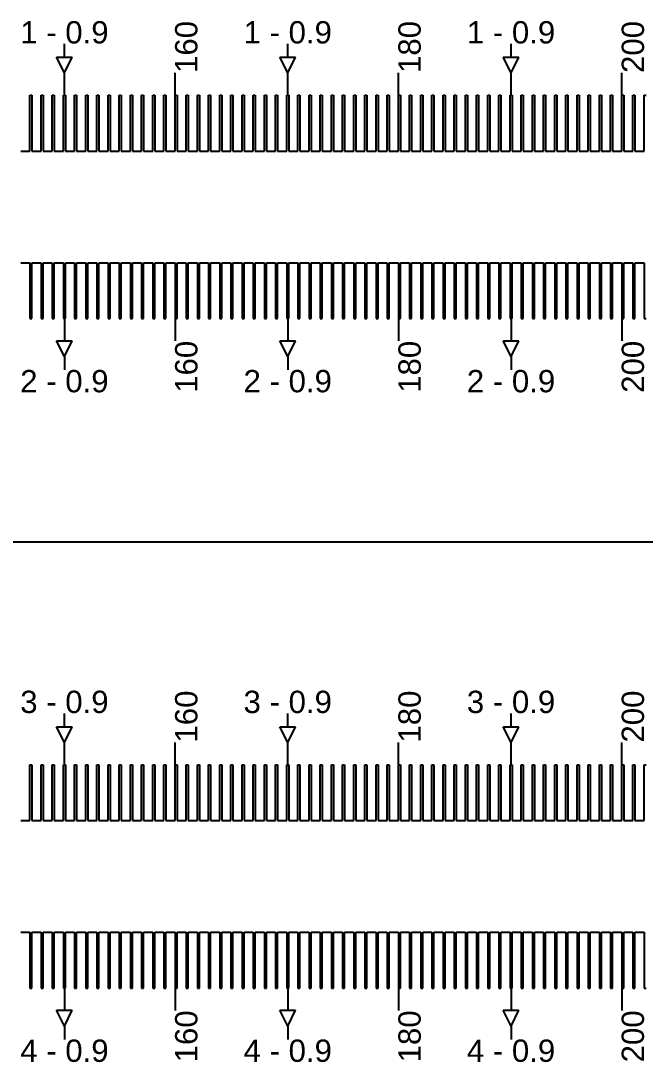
# Model space of a CAD drawing. Extents: x -119394 to 128420, y 74496 to 185496.
# Drawn here: x 10387.7 to 10667.3, y 112562.7 to 113029.2 of the extents above; entities that cross this region are included whole.
import ezdxf

# ---------------------------------------------------------------- set-up
doc = ezdxf.new("R2010")
doc.units = 13
doc.layers.add('CL - Label-1', color=120, linetype='Continuous')
doc.layers.add('CL - Label-2', color=132, linetype='Continuous')
doc.layers.add('CL - Sub-Micro', color=7, linetype='Continuous', true_color=0x47d1ff)
doc.styles.get("Standard").update_dxf_attribs({"font": 'arial.ttf'})

msp = doc.modelspace()

# ---------------------------------------------------------------- linework, layer by layer
for p, q in [((10407.24, 113012.94), (10407.24, 113018.94)), ((10507.24, 113012.94), (10507.24, 113018.94)), ((10607.24, 113012.94), (10607.24, 113018.94)), ((10407.24, 112995.86), (10407.24, 113005.86)), ((10456.79, 112995.86), (10456.79, 113005.86)), ((10507.24, 112995.86), (10507.24, 113005.86)), ((10556.79, 112995.86), (10556.79, 113005.86)), ((10607.24, 112995.86), (10607.24, 113005.86)), ((10656.79, 112995.86), (10656.79, 113005.86)), ((10407.24, 112895.86), (10407.24, 112885.86)), ((10456.79, 112895.86), (10456.79, 112885.86)), ((10507.24, 112895.86), (10507.24, 112885.86)), ((10556.79, 112895.86), (10556.79, 112885.86)), ((10607.24, 112895.86), (10607.24, 112885.86)), ((10656.79, 112895.86), (10656.79, 112885.86)), ((10407.24, 112878.79), (10407.24, 112872.79)), ((10507.24, 112878.79), (10507.24, 112872.79)), ((10607.24, 112878.79), (10607.24, 112872.79)), ((4356.79, 112795.86), (14856.79, 112795.86)), ((10407.24, 112712.94), (10407.24, 112718.94)), ((10507.24, 112712.94), (10507.24, 112718.94)), ((10607.24, 112712.94), (10607.24, 112718.94)), ((10407.24, 112695.86), (10407.24, 112705.86)), ((10456.79, 112695.86), (10456.79, 112705.86)), ((10507.24, 112695.86), (10507.24, 112705.86)), ((10556.79, 112695.86), (10556.79, 112705.86)), ((10607.24, 112695.86), (10607.24, 112705.86)), ((10656.79, 112695.86), (10656.79, 112705.86)), ((10407.24, 112595.86), (10407.24, 112585.86)), ((10456.79, 112595.86), (10456.79, 112585.86)), ((10507.24, 112595.86), (10507.24, 112585.86)), ((10556.79, 112595.86), (10556.79, 112585.86)), ((10607.24, 112595.86), (10607.24, 112585.86)), ((10656.79, 112595.86), (10656.79, 112585.86)), ((10407.24, 112578.79), (10407.24, 112572.79)), ((10507.24, 112578.79), (10507.24, 112572.79)), ((10607.24, 112578.79), (10607.24, 112572.79))]:
    msp.add_line(p, q)
at = {"layer": 'CL - Label-2'}
for p, q in [((10407.24, 113005.86), (10403.7, 113012.96)), ((10403.7, 113012.96), (10410.77, 113012.96)), ((10407.24, 113005.86), (10410.77, 113012.96)), ((10507.24, 113005.86), (10503.7, 113012.96)), ((10503.7, 113012.96), (10510.77, 113012.96)), ((10507.24, 113005.86), (10510.77, 113012.96)), ((10607.24, 113005.86), (10603.7, 113012.96)), ((10603.7, 113012.96), (10610.77, 113012.96)), ((10607.24, 113005.86), (10610.77, 113012.96)), ((10407.24, 112878.79), (10403.7, 112885.89)), ((10403.7, 112885.89), (10410.77, 112885.89)), ((10407.24, 112878.79), (10410.77, 112885.89)), ((10507.24, 112878.79), (10503.7, 112885.89)), ((10503.7, 112885.89), (10510.77, 112885.89)), ((10507.24, 112878.79), (10510.77, 112885.89)), ((10607.24, 112878.79), (10603.7, 112885.89)), ((10603.7, 112885.89), (10610.77, 112885.89)), ((10607.24, 112878.79), (10610.77, 112885.89)), ((10407.24, 112705.86), (10403.7, 112712.96)), ((10403.7, 112712.96), (10410.77, 112712.96)), ((10407.24, 112705.86), (10410.77, 112712.96)), ((10507.24, 112705.86), (10503.7, 112712.96)), ((10503.7, 112712.96), (10510.77, 112712.96)), ((10507.24, 112705.86), (10510.77, 112712.96)), ((10607.24, 112705.86), (10603.7, 112712.96)), ((10603.7, 112712.96), (10610.77, 112712.96)), ((10607.24, 112705.86), (10610.77, 112712.96)), ((10407.24, 112578.79), (10403.7, 112585.89)), ((10403.7, 112585.89), (10410.77, 112585.89)), ((10407.24, 112578.79), (10410.77, 112585.89)), ((10507.24, 112578.79), (10503.7, 112585.89)), ((10503.7, 112585.89), (10510.77, 112585.89)), ((10507.24, 112578.79), (10510.77, 112585.89)), ((10607.24, 112578.79), (10603.7, 112585.89)), ((10603.7, 112585.89), (10610.77, 112585.89)), ((10607.24, 112578.79), (10610.77, 112585.89))]:
    msp.add_line(p, q, dxfattribs=at)
at = {"layer": 'CL - Sub-Micro'}
for p, q in [((10391.79, 112970.86), (10391.79, 112995.86)), ((10391.79, 112995.86), (10392.69, 112995.86)), ((10392.69, 112995.86), (10392.69, 112970.86)), ((10396.79, 112970.86), (10396.79, 112995.86)), ((10396.79, 112995.86), (10397.69, 112995.86)), ((10397.69, 112995.86), (10397.69, 112970.86)), ((10401.79, 112970.86), (10401.79, 112995.86)), ((10401.79, 112995.86), (10402.69, 112995.86)), ((10402.69, 112995.86), (10402.69, 112970.86)), ((10406.79, 112970.86), (10406.79, 112995.86)), ((10406.79, 112995.86), (10407.69, 112995.86)), ((10407.69, 112995.86), (10407.69, 112970.86)), ((10411.79, 112970.86), (10411.79, 112995.86)), ((10411.79, 112995.86), (10412.69, 112995.86)), ((10412.69, 112995.86), (10412.69, 112970.86)), ((10416.79, 112970.86), (10416.79, 112995.86)), ((10416.79, 112995.86), (10417.69, 112995.86)), ((10417.69, 112995.86), (10417.69, 112970.86)), ((10421.79, 112970.86), (10421.79, 112995.86)), ((10421.79, 112995.86), (10422.69, 112995.86)), ((10422.69, 112995.86), (10422.69, 112970.86)), ((10426.79, 112970.86), (10426.79, 112995.86)), ((10426.79, 112995.86), (10427.69, 112995.86)), ((10427.69, 112995.86), (10427.69, 112970.86)), ((10431.79, 112970.86), (10431.79, 112995.86)), ((10431.79, 112995.86), (10432.69, 112995.86)), ((10432.69, 112995.86), (10432.69, 112970.86)), ((10436.79, 112970.86), (10436.79, 112995.86)), ((10436.79, 112995.86), (10437.69, 112995.86)), ((10437.69, 112995.86), (10437.69, 112970.86)), ((10441.79, 112970.86), (10441.79, 112995.86)), ((10441.79, 112995.86), (10442.69, 112995.86)), ((10442.69, 112995.86), (10442.69, 112970.86)), ((10446.79, 112970.86), (10446.79, 112995.86)), ((10446.79, 112995.86), (10447.69, 112995.86)), ((10447.69, 112995.86), (10447.69, 112970.86)), ((10451.79, 112970.86), (10451.79, 112995.86)), ((10451.79, 112995.86), (10452.69, 112995.86)), ((10452.69, 112995.86), (10452.69, 112970.86)), ((10456.79, 112970.86), (10456.79, 112995.86)), ((10456.79, 112995.86), (10457.69, 112995.86)), ((10457.69, 112995.86), (10457.69, 112970.86)), ((10461.79, 112970.86), (10461.79, 112995.86)), ((10461.79, 112995.86), (10462.69, 112995.86)), ((10462.69, 112995.86), (10462.69, 112970.86)), ((10466.79, 112970.86), (10466.79, 112995.86)), ((10466.79, 112995.86), (10467.69, 112995.86)), ((10467.69, 112995.86), (10467.69, 112970.86)), ((10471.79, 112970.86), (10471.79, 112995.86)), ((10471.79, 112995.86), (10472.69, 112995.86)), ((10472.69, 112995.86), (10472.69, 112970.86)), ((10476.79, 112970.86), (10476.79, 112995.86)), ((10476.79, 112995.86), (10477.69, 112995.86)), ((10477.69, 112995.86), (10477.69, 112970.86)), ((10481.79, 112970.86), (10481.79, 112995.86)), ((10481.79, 112995.86), (10482.69, 112995.86)), ((10482.69, 112995.86), (10482.69, 112970.86)), ((10486.79, 112970.86), (10486.79, 112995.86)), ((10486.79, 112995.86), (10487.69, 112995.86)), ((10487.69, 112995.86), (10487.69, 112970.86)), ((10491.79, 112970.86), (10491.79, 112995.86)), ((10491.79, 112995.86), (10492.69, 112995.86)), ((10492.69, 112995.86), (10492.69, 112970.86)), ((10496.79, 112970.86), (10496.79, 112995.86)), ((10496.79, 112995.86), (10497.69, 112995.86)), ((10497.69, 112995.86), (10497.69, 112970.86)), ((10501.79, 112970.86), (10501.79, 112995.86)), ((10501.79, 112995.86), (10502.69, 112995.86)), ((10502.69, 112995.86), (10502.69, 112970.86)), ((10506.79, 112970.86), (10506.79, 112995.86)), ((10506.79, 112995.86), (10507.69, 112995.86)), ((10507.69, 112995.86), (10507.69, 112970.86)), ((10511.79, 112970.86), (10511.79, 112995.86)), ((10511.79, 112995.86), (10512.69, 112995.86)), ((10512.69, 112995.86), (10512.69, 112970.86)), ((10516.79, 112970.86), (10516.79, 112995.86)), ((10516.79, 112995.86), (10517.69, 112995.86)), ((10517.69, 112995.86), (10517.69, 112970.86)), ((10521.79, 112970.86), (10521.79, 112995.86)), ((10521.79, 112995.86), (10522.69, 112995.86)), ((10522.69, 112995.86), (10522.69, 112970.86)), ((10526.79, 112970.86), (10526.79, 112995.86)), ((10526.79, 112995.86), (10527.69, 112995.86)), ((10527.69, 112995.86), (10527.69, 112970.86)), ((10531.79, 112970.86), (10531.79, 112995.86)), ((10531.79, 112995.86), (10532.69, 112995.86)), ((10532.69, 112995.86), (10532.69, 112970.86)), ((10536.79, 112970.86), (10536.79, 112995.86)), ((10536.79, 112995.86), (10537.69, 112995.86)), ((10537.69, 112995.86), (10537.69, 112970.86)), ((10541.79, 112970.86), (10541.79, 112995.86)), ((10541.79, 112995.86), (10542.69, 112995.86)), ((10542.69, 112995.86), (10542.69, 112970.86)), ((10546.79, 112970.86), (10546.79, 112995.86)), ((10546.79, 112995.86), (10547.69, 112995.86)), ((10547.69, 112995.86), (10547.69, 112970.86)), ((10551.79, 112970.86), (10551.79, 112995.86)), ((10551.79, 112995.86), (10552.69, 112995.86)), ((10552.69, 112995.86), (10552.69, 112970.86)), ((10556.79, 112970.86), (10556.79, 112995.86)), ((10556.79, 112995.86), (10557.69, 112995.86)), ((10557.69, 112995.86), (10557.69, 112970.86)), ((10561.79, 112970.86), (10561.79, 112995.86)), ((10561.79, 112995.86), (10562.69, 112995.86)), ((10562.69, 112995.86), (10562.69, 112970.86)), ((10566.79, 112970.86), (10566.79, 112995.86)), ((10566.79, 112995.86), (10567.69, 112995.86)), ((10567.69, 112995.86), (10567.69, 112970.86)), ((10571.79, 112970.86), (10571.79, 112995.86)), ((10571.79, 112995.86), (10572.69, 112995.86)), ((10572.69, 112995.86), (10572.69, 112970.86)), ((10576.79, 112970.86), (10576.79, 112995.86)), ((10576.79, 112995.86), (10577.69, 112995.86)), ((10577.69, 112995.86), (10577.69, 112970.86)), ((10581.79, 112970.86), (10581.79, 112995.86)), ((10581.79, 112995.86), (10582.69, 112995.86)), ((10582.69, 112995.86), (10582.69, 112970.86)), ((10586.79, 112970.86), (10586.79, 112995.86)), ((10586.79, 112995.86), (10587.69, 112995.86)), ((10587.69, 112995.86), (10587.69, 112970.86)), ((10591.79, 112970.86), (10591.79, 112995.86)), ((10591.79, 112995.86), (10592.69, 112995.86)), ((10592.69, 112995.86), (10592.69, 112970.86)), ((10596.79, 112970.86), (10596.79, 112995.86)), ((10596.79, 112995.86), (10597.69, 112995.86)), ((10597.69, 112995.86), (10597.69, 112970.86)), ((10601.79, 112970.86), (10601.79, 112995.86)), ((10601.79, 112995.86), (10602.69, 112995.86)), ((10602.69, 112995.86), (10602.69, 112970.86)), ((10606.79, 112970.86), (10606.79, 112995.86)), ((10606.79, 112995.86), (10607.69, 112995.86)), ((10607.69, 112995.86), (10607.69, 112970.86)), ((10611.79, 112970.86), (10611.79, 112995.86)), ((10611.79, 112995.86), (10612.69, 112995.86)), ((10612.69, 112995.86), (10612.69, 112970.86)), ((10616.79, 112970.86), (10616.79, 112995.86)), ((10616.79, 112995.86), (10617.69, 112995.86)), ((10617.69, 112995.86), (10617.69, 112970.86)), ((10621.79, 112970.86), (10621.79, 112995.86)), ((10621.79, 112995.86), (10622.69, 112995.86)), ((10622.69, 112995.86), (10622.69, 112970.86)), ((10626.79, 112970.86), (10626.79, 112995.86)), ((10626.79, 112995.86), (10627.69, 112995.86)), ((10627.69, 112995.86), (10627.69, 112970.86)), ((10631.79, 112970.86), (10631.79, 112995.86)), ((10631.79, 112995.86), (10632.69, 112995.86)), ((10632.69, 112995.86), (10632.69, 112970.86)), ((10636.79, 112970.86), (10636.79, 112995.86)), ((10636.79, 112995.86), (10637.69, 112995.86)), ((10637.69, 112995.86), (10637.69, 112970.86)), ((10641.79, 112970.86), (10641.79, 112995.86)), ((10641.79, 112995.86), (10642.69, 112995.86)), ((10642.69, 112995.86), (10642.69, 112970.86)), ((10646.79, 112970.86), (10646.79, 112995.86)), ((10646.79, 112995.86), (10647.69, 112995.86)), ((10647.69, 112995.86), (10647.69, 112970.86)), ((10651.79, 112970.86), (10651.79, 112995.86)), ((10651.79, 112995.86), (10652.69, 112995.86)), ((10652.69, 112995.86), (10652.69, 112970.86)), ((10656.79, 112970.86), (10656.79, 112995.86)), ((10656.79, 112995.86), (10657.69, 112995.86)), ((10657.69, 112995.86), (10657.69, 112970.86)), ((10661.79, 112970.86), (10661.79, 112995.86)), ((10661.79, 112995.86), (10662.69, 112995.86)), ((10662.69, 112995.86), (10662.69, 112970.86)), ((10666.79, 112970.86), (10666.79, 112995.86)), ((10666.79, 112995.86), (10667.69, 112995.86)), ((10387.69, 112970.86), (10391.79, 112970.86)), ((10392.69, 112970.86), (10396.79, 112970.86)), ((10397.69, 112970.86), (10401.79, 112970.86)), ((10402.69, 112970.86), (10406.79, 112970.86)), ((10407.69, 112970.86), (10411.79, 112970.86)), ((10412.69, 112970.86), (10416.79, 112970.86)), ((10417.69, 112970.86), (10421.79, 112970.86)), ((10422.69, 112970.86), (10426.79, 112970.86)), ((10427.69, 112970.86), (10431.79, 112970.86)), ((10432.69, 112970.86), (10436.79, 112970.86)), ((10437.69, 112970.86), (10441.79, 112970.86)), ((10442.69, 112970.86), (10446.79, 112970.86)), ((10447.69, 112970.86), (10451.79, 112970.86)), ((10452.69, 112970.86), (10456.79, 112970.86)), ((10457.69, 112970.86), (10461.79, 112970.86)), ((10462.69, 112970.86), (10466.79, 112970.86)), ((10467.69, 112970.86), (10471.79, 112970.86)), ((10472.69, 112970.86), (10476.79, 112970.86)), ((10477.69, 112970.86), (10481.79, 112970.86)), ((10482.69, 112970.86), (10486.79, 112970.86)), ((10487.69, 112970.86), (10491.79, 112970.86)), ((10492.69, 112970.86), (10496.79, 112970.86)), ((10497.69, 112970.86), (10501.79, 112970.86)), ((10502.69, 112970.86), (10506.79, 112970.86)), ((10507.69, 112970.86), (10511.79, 112970.86)), ((10512.69, 112970.86), (10516.79, 112970.86)), ((10517.69, 112970.86), (10521.79, 112970.86)), ((10522.69, 112970.86), (10526.79, 112970.86)), ((10527.69, 112970.86), (10531.79, 112970.86)), ((10532.69, 112970.86), (10536.79, 112970.86)), ((10537.69, 112970.86), (10541.79, 112970.86)), ((10542.69, 112970.86), (10546.79, 112970.86)), ((10547.69, 112970.86), (10551.79, 112970.86)), ((10552.69, 112970.86), (10556.79, 112970.86)), ((10557.69, 112970.86), (10561.79, 112970.86)), ((10562.69, 112970.86), (10566.79, 112970.86)), ((10567.69, 112970.86), (10571.79, 112970.86)), ((10572.69, 112970.86), (10576.79, 112970.86)), ((10577.69, 112970.86), (10581.79, 112970.86)), ((10582.69, 112970.86), (10586.79, 112970.86)), ((10587.69, 112970.86), (10591.79, 112970.86)), ((10592.69, 112970.86), (10596.79, 112970.86)), ((10597.69, 112970.86), (10601.79, 112970.86)), ((10602.69, 112970.86), (10606.79, 112970.86)), ((10607.69, 112970.86), (10611.79, 112970.86)), ((10612.69, 112970.86), (10616.79, 112970.86)), ((10617.69, 112970.86), (10621.79, 112970.86)), ((10622.69, 112970.86), (10626.79, 112970.86)), ((10627.69, 112970.86), (10631.79, 112970.86)), ((10632.69, 112970.86), (10636.79, 112970.86)), ((10637.69, 112970.86), (10641.79, 112970.86)), ((10642.69, 112970.86), (10646.79, 112970.86)), ((10647.69, 112970.86), (10651.79, 112970.86)), ((10652.69, 112970.86), (10656.79, 112970.86)), ((10657.69, 112970.86), (10661.79, 112970.86)), ((10662.69, 112970.86), (10666.79, 112970.86)), ((10387.69, 112920.86), (10391.79, 112920.86)), ((10391.79, 112920.86), (10391.79, 112895.86)), ((10392.69, 112895.86), (10392.69, 112920.86)), ((10392.69, 112920.86), (10396.79, 112920.86)), ((10396.79, 112920.86), (10396.79, 112895.86)), ((10397.69, 112895.86), (10397.69, 112920.86)), ((10397.69, 112920.86), (10401.79, 112920.86)), ((10401.79, 112920.86), (10401.79, 112895.86)), ((10402.69, 112895.86), (10402.69, 112920.86)), ((10402.69, 112920.86), (10406.79, 112920.86)), ((10406.79, 112920.86), (10406.79, 112895.86)), ((10407.69, 112895.86), (10407.69, 112920.86)), ((10407.69, 112920.86), (10411.79, 112920.86)), ((10411.79, 112920.86), (10411.79, 112895.86)), ((10412.69, 112895.86), (10412.69, 112920.86)), ((10412.69, 112920.86), (10416.79, 112920.86)), ((10416.79, 112920.86), (10416.79, 112895.86)), ((10417.69, 112895.86), (10417.69, 112920.86)), ((10417.69, 112920.86), (10421.79, 112920.86)), ((10421.79, 112920.86), (10421.79, 112895.86)), ((10422.69, 112895.86), (10422.69, 112920.86)), ((10422.69, 112920.86), (10426.79, 112920.86)), ((10426.79, 112920.86), (10426.79, 112895.86)), ((10427.69, 112895.86), (10427.69, 112920.86)), ((10427.69, 112920.86), (10431.79, 112920.86)), ((10431.79, 112920.86), (10431.79, 112895.86)), ((10432.69, 112895.86), (10432.69, 112920.86)), ((10432.69, 112920.86), (10436.79, 112920.86)), ((10436.79, 112920.86), (10436.79, 112895.86)), ((10437.69, 112895.86), (10437.69, 112920.86)), ((10437.69, 112920.86), (10441.79, 112920.86)), ((10441.79, 112920.86), (10441.79, 112895.86)), ((10442.69, 112895.86), (10442.69, 112920.86)), ((10442.69, 112920.86), (10446.79, 112920.86)), ((10446.79, 112920.86), (10446.79, 112895.86)), ((10447.69, 112895.86), (10447.69, 112920.86)), ((10447.69, 112920.86), (10451.79, 112920.86)), ((10451.79, 112920.86), (10451.79, 112895.86)), ((10452.69, 112895.86), (10452.69, 112920.86)), ((10452.69, 112920.86), (10456.79, 112920.86)), ((10456.79, 112920.86), (10456.79, 112895.86)), ((10457.69, 112895.86), (10457.69, 112920.86)), ((10457.69, 112920.86), (10461.79, 112920.86)), ((10461.79, 112920.86), (10461.79, 112895.86)), ((10462.69, 112895.86), (10462.69, 112920.86)), ((10462.69, 112920.86), (10466.79, 112920.86)), ((10466.79, 112920.86), (10466.79, 112895.86)), ((10467.69, 112895.86), (10467.69, 112920.86)), ((10467.69, 112920.86), (10471.79, 112920.86)), ((10471.79, 112920.86), (10471.79, 112895.86)), ((10472.69, 112895.86), (10472.69, 112920.86)), ((10472.69, 112920.86), (10476.79, 112920.86)), ((10476.79, 112920.86), (10476.79, 112895.86)), ((10477.69, 112895.86), (10477.69, 112920.86)), ((10477.69, 112920.86), (10481.79, 112920.86)), ((10481.79, 112920.86), (10481.79, 112895.86)), ((10482.69, 112895.86), (10482.69, 112920.86)), ((10482.69, 112920.86), (10486.79, 112920.86)), ((10486.79, 112920.86), (10486.79, 112895.86)), ((10487.69, 112895.86), (10487.69, 112920.86)), ((10487.69, 112920.86), (10491.79, 112920.86)), ((10491.79, 112920.86), (10491.79, 112895.86)), ((10492.69, 112895.86), (10492.69, 112920.86)), ((10492.69, 112920.86), (10496.79, 112920.86)), ((10496.79, 112920.86), (10496.79, 112895.86)), ((10497.69, 112895.86), (10497.69, 112920.86)), ((10497.69, 112920.86), (10501.79, 112920.86)), ((10501.79, 112920.86), (10501.79, 112895.86)), ((10502.69, 112895.86), (10502.69, 112920.86)), ((10502.69, 112920.86), (10506.79, 112920.86)), ((10506.79, 112920.86), (10506.79, 112895.86)), ((10507.69, 112895.86), (10507.69, 112920.86)), ((10507.69, 112920.86), (10511.79, 112920.86)), ((10511.79, 112920.86), (10511.79, 112895.86)), ((10512.69, 112895.86), (10512.69, 112920.86)), ((10512.69, 112920.86), (10516.79, 112920.86)), ((10516.79, 112920.86), (10516.79, 112895.86)), ((10517.69, 112895.86), (10517.69, 112920.86)), ((10517.69, 112920.86), (10521.79, 112920.86)), ((10521.79, 112920.86), (10521.79, 112895.86)), ((10522.69, 112895.86), (10522.69, 112920.86)), ((10522.69, 112920.86), (10526.79, 112920.86)), ((10526.79, 112920.86), (10526.79, 112895.86)), ((10527.69, 112895.86), (10527.69, 112920.86)), ((10527.69, 112920.86), (10531.79, 112920.86)), ((10531.79, 112920.86), (10531.79, 112895.86)), ((10532.69, 112895.86), (10532.69, 112920.86)), ((10532.69, 112920.86), (10536.79, 112920.86)), ((10536.79, 112920.86), (10536.79, 112895.86)), ((10537.69, 112895.86), (10537.69, 112920.86)), ((10537.69, 112920.86), (10541.79, 112920.86)), ((10541.79, 112920.86), (10541.79, 112895.86)), ((10542.69, 112895.86), (10542.69, 112920.86)), ((10542.69, 112920.86), (10546.79, 112920.86)), ((10546.79, 112920.86), (10546.79, 112895.86)), ((10547.69, 112895.86), (10547.69, 112920.86)), ((10547.69, 112920.86), (10551.79, 112920.86)), ((10551.79, 112920.86), (10551.79, 112895.86)), ((10552.69, 112895.86), (10552.69, 112920.86)), ((10552.69, 112920.86), (10556.79, 112920.86)), ((10556.79, 112920.86), (10556.79, 112895.86)), ((10557.69, 112895.86), (10557.69, 112920.86)), ((10557.69, 112920.86), (10561.79, 112920.86)), ((10561.79, 112920.86), (10561.79, 112895.86)), ((10562.69, 112895.86), (10562.69, 112920.86)), ((10562.69, 112920.86), (10566.79, 112920.86)), ((10566.79, 112920.86), (10566.79, 112895.86)), ((10567.69, 112895.86), (10567.69, 112920.86)), ((10567.69, 112920.86), (10571.79, 112920.86)), ((10571.79, 112920.86), (10571.79, 112895.86)), ((10572.69, 112895.86), (10572.69, 112920.86)), ((10572.69, 112920.86), (10576.79, 112920.86)), ((10576.79, 112920.86), (10576.79, 112895.86)), ((10577.69, 112895.86), (10577.69, 112920.86)), ((10577.69, 112920.86), (10581.79, 112920.86)), ((10581.79, 112920.86), (10581.79, 112895.86)), ((10582.69, 112895.86), (10582.69, 112920.86)), ((10582.69, 112920.86), (10586.79, 112920.86)), ((10586.79, 112920.86), (10586.79, 112895.86)), ((10587.69, 112895.86), (10587.69, 112920.86)), ((10587.69, 112920.86), (10591.79, 112920.86)), ((10591.79, 112920.86), (10591.79, 112895.86)), ((10592.69, 112895.86), (10592.69, 112920.86)), ((10592.69, 112920.86), (10596.79, 112920.86)), ((10596.79, 112920.86), (10596.79, 112895.86)), ((10597.69, 112895.86), (10597.69, 112920.86)), ((10597.69, 112920.86), (10601.79, 112920.86)), ((10601.79, 112920.86), (10601.79, 112895.86)), ((10602.69, 112895.86), (10602.69, 112920.86)), ((10602.69, 112920.86), (10606.79, 112920.86)), ((10606.79, 112920.86), (10606.79, 112895.86)), ((10607.69, 112895.86), (10607.69, 112920.86)), ((10607.69, 112920.86), (10611.79, 112920.86)), ((10611.79, 112920.86), (10611.79, 112895.86)), ((10612.69, 112895.86), (10612.69, 112920.86)), ((10612.69, 112920.86), (10616.79, 112920.86)), ((10616.79, 112920.86), (10616.79, 112895.86)), ((10617.69, 112895.86), (10617.69, 112920.86)), ((10617.69, 112920.86), (10621.79, 112920.86)), ((10621.79, 112920.86), (10621.79, 112895.86)), ((10622.69, 112895.86), (10622.69, 112920.86)), ((10622.69, 112920.86), (10626.79, 112920.86)), ((10626.79, 112920.86), (10626.79, 112895.86)), ((10627.69, 112895.86), (10627.69, 112920.86)), ((10627.69, 112920.86), (10631.79, 112920.86)), ((10631.79, 112920.86), (10631.79, 112895.86)), ((10632.69, 112895.86), (10632.69, 112920.86)), ((10632.69, 112920.86), (10636.79, 112920.86)), ((10636.79, 112920.86), (10636.79, 112895.86)), ((10637.69, 112895.86), (10637.69, 112920.86)), ((10637.69, 112920.86), (10641.79, 112920.86)), ((10641.79, 112920.86), (10641.79, 112895.86)), ((10642.69, 112895.86), (10642.69, 112920.86)), ((10642.69, 112920.86), (10646.79, 112920.86)), ((10646.79, 112920.86), (10646.79, 112895.86)), ((10647.69, 112895.86), (10647.69, 112920.86)), ((10647.69, 112920.86), (10651.79, 112920.86)), ((10651.79, 112920.86), (10651.79, 112895.86)), ((10652.69, 112895.86), (10652.69, 112920.86)), ((10652.69, 112920.86), (10656.79, 112920.86)), ((10656.79, 112920.86), (10656.79, 112895.86)), ((10657.69, 112895.86), (10657.69, 112920.86)), ((10657.69, 112920.86), (10661.79, 112920.86)), ((10661.79, 112920.86), (10661.79, 112895.86)), ((10662.69, 112895.86), (10662.69, 112920.86)), ((10662.69, 112920.86), (10666.79, 112920.86)), ((10666.79, 112920.86), (10666.79, 112895.86)), ((10391.79, 112895.86), (10392.69, 112895.86)), ((10396.79, 112895.86), (10397.69, 112895.86)), ((10401.79, 112895.86), (10402.69, 112895.86)), ((10406.79, 112895.86), (10407.69, 112895.86)), ((10411.79, 112895.86), (10412.69, 112895.86)), ((10416.79, 112895.86), (10417.69, 112895.86)), ((10421.79, 112895.86), (10422.69, 112895.86)), ((10426.79, 112895.86), (10427.69, 112895.86)), ((10431.79, 112895.86), (10432.69, 112895.86)), ((10436.79, 112895.86), (10437.69, 112895.86)), ((10441.79, 112895.86), (10442.69, 112895.86)), ((10446.79, 112895.86), (10447.69, 112895.86)), ((10451.79, 112895.86), (10452.69, 112895.86)), ((10456.79, 112895.86), (10457.69, 112895.86)), ((10461.79, 112895.86), (10462.69, 112895.86)), ((10466.79, 112895.86), (10467.69, 112895.86)), ((10471.79, 112895.86), (10472.69, 112895.86)), ((10476.79, 112895.86), (10477.69, 112895.86)), ((10481.79, 112895.86), (10482.69, 112895.86)), ((10486.79, 112895.86), (10487.69, 112895.86)), ((10491.79, 112895.86), (10492.69, 112895.86)), ((10496.79, 112895.86), (10497.69, 112895.86)), ((10501.79, 112895.86), (10502.69, 112895.86)), ((10506.79, 112895.86), (10507.69, 112895.86)), ((10511.79, 112895.86), (10512.69, 112895.86)), ((10516.79, 112895.86), (10517.69, 112895.86)), ((10521.79, 112895.86), (10522.69, 112895.86)), ((10526.79, 112895.86), (10527.69, 112895.86)), ((10531.79, 112895.86), (10532.69, 112895.86)), ((10536.79, 112895.86), (10537.69, 112895.86)), ((10541.79, 112895.86), (10542.69, 112895.86)), ((10546.79, 112895.86), (10547.69, 112895.86)), ((10551.79, 112895.86), (10552.69, 112895.86)), ((10556.79, 112895.86), (10557.69, 112895.86)), ((10561.79, 112895.86), (10562.69, 112895.86)), ((10566.79, 112895.86), (10567.69, 112895.86)), ((10571.79, 112895.86), (10572.69, 112895.86)), ((10576.79, 112895.86), (10577.69, 112895.86)), ((10581.79, 112895.86), (10582.69, 112895.86)), ((10586.79, 112895.86), (10587.69, 112895.86)), ((10591.79, 112895.86), (10592.69, 112895.86)), ((10596.79, 112895.86), (10597.69, 112895.86)), ((10601.79, 112895.86), (10602.69, 112895.86)), ((10606.79, 112895.86), (10607.69, 112895.86)), ((10611.79, 112895.86), (10612.69, 112895.86)), ((10616.79, 112895.86), (10617.69, 112895.86)), ((10621.79, 112895.86), (10622.69, 112895.86)), ((10626.79, 112895.86), (10627.69, 112895.86)), ((10631.79, 112895.86), (10632.69, 112895.86)), ((10636.79, 112895.86), (10637.69, 112895.86)), ((10641.79, 112895.86), (10642.69, 112895.86)), ((10646.79, 112895.86), (10647.69, 112895.86)), ((10651.79, 112895.86), (10652.69, 112895.86)), ((10656.79, 112895.86), (10657.69, 112895.86)), ((10661.79, 112895.86), (10662.69, 112895.86)), ((10666.79, 112895.86), (10667.69, 112895.86)), ((10391.79, 112670.86), (10391.79, 112695.86)), ((10391.79, 112695.86), (10392.69, 112695.86)), ((10392.69, 112695.86), (10392.69, 112670.86)), ((10396.79, 112670.86), (10396.79, 112695.86)), ((10396.79, 112695.86), (10397.69, 112695.86)), ((10397.69, 112695.86), (10397.69, 112670.86)), ((10401.79, 112670.86), (10401.79, 112695.86)), ((10401.79, 112695.86), (10402.69, 112695.86)), ((10402.69, 112695.86), (10402.69, 112670.86)), ((10406.79, 112670.86), (10406.79, 112695.86)), ((10406.79, 112695.86), (10407.69, 112695.86)), ((10407.69, 112695.86), (10407.69, 112670.86)), ((10411.79, 112670.86), (10411.79, 112695.86)), ((10411.79, 112695.86), (10412.69, 112695.86)), ((10412.69, 112695.86), (10412.69, 112670.86)), ((10416.79, 112670.86), (10416.79, 112695.86)), ((10416.79, 112695.86), (10417.69, 112695.86)), ((10417.69, 112695.86), (10417.69, 112670.86)), ((10421.79, 112670.86), (10421.79, 112695.86)), ((10421.79, 112695.86), (10422.69, 112695.86)), ((10422.69, 112695.86), (10422.69, 112670.86)), ((10426.79, 112670.86), (10426.79, 112695.86)), ((10426.79, 112695.86), (10427.69, 112695.86)), ((10427.69, 112695.86), (10427.69, 112670.86)), ((10431.79, 112670.86), (10431.79, 112695.86)), ((10431.79, 112695.86), (10432.69, 112695.86)), ((10432.69, 112695.86), (10432.69, 112670.86)), ((10436.79, 112670.86), (10436.79, 112695.86)), ((10436.79, 112695.86), (10437.69, 112695.86)), ((10437.69, 112695.86), (10437.69, 112670.86)), ((10441.79, 112670.86), (10441.79, 112695.86)), ((10441.79, 112695.86), (10442.69, 112695.86)), ((10442.69, 112695.86), (10442.69, 112670.86)), ((10446.79, 112670.86), (10446.79, 112695.86)), ((10446.79, 112695.86), (10447.69, 112695.86)), ((10447.69, 112695.86), (10447.69, 112670.86)), ((10451.79, 112670.86), (10451.79, 112695.86)), ((10451.79, 112695.86), (10452.69, 112695.86)), ((10452.69, 112695.86), (10452.69, 112670.86)), ((10456.79, 112670.86), (10456.79, 112695.86)), ((10456.79, 112695.86), (10457.69, 112695.86)), ((10457.69, 112695.86), (10457.69, 112670.86)), ((10461.79, 112670.86), (10461.79, 112695.86)), ((10461.79, 112695.86), (10462.69, 112695.86)), ((10462.69, 112695.86), (10462.69, 112670.86)), ((10466.79, 112670.86), (10466.79, 112695.86)), ((10466.79, 112695.86), (10467.69, 112695.86)), ((10467.69, 112695.86), (10467.69, 112670.86)), ((10471.79, 112670.86), (10471.79, 112695.86)), ((10471.79, 112695.86), (10472.69, 112695.86)), ((10472.69, 112695.86), (10472.69, 112670.86)), ((10476.79, 112670.86), (10476.79, 112695.86)), ((10476.79, 112695.86), (10477.69, 112695.86)), ((10477.69, 112695.86), (10477.69, 112670.86)), ((10481.79, 112670.86), (10481.79, 112695.86)), ((10481.79, 112695.86), (10482.69, 112695.86)), ((10482.69, 112695.86), (10482.69, 112670.86)), ((10486.79, 112670.86), (10486.79, 112695.86)), ((10486.79, 112695.86), (10487.69, 112695.86)), ((10487.69, 112695.86), (10487.69, 112670.86)), ((10491.79, 112670.86), (10491.79, 112695.86)), ((10491.79, 112695.86), (10492.69, 112695.86)), ((10492.69, 112695.86), (10492.69, 112670.86)), ((10496.79, 112670.86), (10496.79, 112695.86)), ((10496.79, 112695.86), (10497.69, 112695.86)), ((10497.69, 112695.86), (10497.69, 112670.86)), ((10501.79, 112670.86), (10501.79, 112695.86)), ((10501.79, 112695.86), (10502.69, 112695.86)), ((10502.69, 112695.86), (10502.69, 112670.86)), ((10506.79, 112670.86), (10506.79, 112695.86)), ((10506.79, 112695.86), (10507.69, 112695.86)), ((10507.69, 112695.86), (10507.69, 112670.86)), ((10511.79, 112670.86), (10511.79, 112695.86)), ((10511.79, 112695.86), (10512.69, 112695.86)), ((10512.69, 112695.86), (10512.69, 112670.86)), ((10516.79, 112670.86), (10516.79, 112695.86)), ((10516.79, 112695.86), (10517.69, 112695.86)), ((10517.69, 112695.86), (10517.69, 112670.86)), ((10521.79, 112670.86), (10521.79, 112695.86)), ((10521.79, 112695.86), (10522.69, 112695.86)), ((10522.69, 112695.86), (10522.69, 112670.86)), ((10526.79, 112670.86), (10526.79, 112695.86)), ((10526.79, 112695.86), (10527.69, 112695.86)), ((10527.69, 112695.86), (10527.69, 112670.86)), ((10531.79, 112670.86), (10531.79, 112695.86)), ((10531.79, 112695.86), (10532.69, 112695.86)), ((10532.69, 112695.86), (10532.69, 112670.86)), ((10536.79, 112670.86), (10536.79, 112695.86)), ((10536.79, 112695.86), (10537.69, 112695.86)), ((10537.69, 112695.86), (10537.69, 112670.86)), ((10541.79, 112670.86), (10541.79, 112695.86)), ((10541.79, 112695.86), (10542.69, 112695.86)), ((10542.69, 112695.86), (10542.69, 112670.86)), ((10546.79, 112670.86), (10546.79, 112695.86)), ((10546.79, 112695.86), (10547.69, 112695.86)), ((10547.69, 112695.86), (10547.69, 112670.86)), ((10551.79, 112670.86), (10551.79, 112695.86)), ((10551.79, 112695.86), (10552.69, 112695.86)), ((10552.69, 112695.86), (10552.69, 112670.86)), ((10556.79, 112670.86), (10556.79, 112695.86)), ((10556.79, 112695.86), (10557.69, 112695.86)), ((10557.69, 112695.86), (10557.69, 112670.86)), ((10561.79, 112670.86), (10561.79, 112695.86)), ((10561.79, 112695.86), (10562.69, 112695.86)), ((10562.69, 112695.86), (10562.69, 112670.86)), ((10566.79, 112670.86), (10566.79, 112695.86)), ((10566.79, 112695.86), (10567.69, 112695.86)), ((10567.69, 112695.86), (10567.69, 112670.86)), ((10571.79, 112670.86), (10571.79, 112695.86)), ((10571.79, 112695.86), (10572.69, 112695.86)), ((10572.69, 112695.86), (10572.69, 112670.86)), ((10576.79, 112670.86), (10576.79, 112695.86)), ((10576.79, 112695.86), (10577.69, 112695.86)), ((10577.69, 112695.86), (10577.69, 112670.86)), ((10581.79, 112670.86), (10581.79, 112695.86)), ((10581.79, 112695.86), (10582.69, 112695.86)), ((10582.69, 112695.86), (10582.69, 112670.86)), ((10586.79, 112670.86), (10586.79, 112695.86)), ((10586.79, 112695.86), (10587.69, 112695.86)), ((10587.69, 112695.86), (10587.69, 112670.86)), ((10591.79, 112670.86), (10591.79, 112695.86)), ((10591.79, 112695.86), (10592.69, 112695.86)), ((10592.69, 112695.86), (10592.69, 112670.86)), ((10596.79, 112670.86), (10596.79, 112695.86)), ((10596.79, 112695.86), (10597.69, 112695.86)), ((10597.69, 112695.86), (10597.69, 112670.86)), ((10601.79, 112670.86), (10601.79, 112695.86)), ((10601.79, 112695.86), (10602.69, 112695.86)), ((10602.69, 112695.86), (10602.69, 112670.86)), ((10606.79, 112670.86), (10606.79, 112695.86)), ((10606.79, 112695.86), (10607.69, 112695.86)), ((10607.69, 112695.86), (10607.69, 112670.86)), ((10611.79, 112670.86), (10611.79, 112695.86)), ((10611.79, 112695.86), (10612.69, 112695.86)), ((10612.69, 112695.86), (10612.69, 112670.86)), ((10616.79, 112670.86), (10616.79, 112695.86)), ((10616.79, 112695.86), (10617.69, 112695.86)), ((10617.69, 112695.86), (10617.69, 112670.86)), ((10621.79, 112670.86), (10621.79, 112695.86)), ((10621.79, 112695.86), (10622.69, 112695.86)), ((10622.69, 112695.86), (10622.69, 112670.86)), ((10626.79, 112670.86), (10626.79, 112695.86)), ((10626.79, 112695.86), (10627.69, 112695.86)), ((10627.69, 112695.86), (10627.69, 112670.86)), ((10631.79, 112670.86), (10631.79, 112695.86)), ((10631.79, 112695.86), (10632.69, 112695.86)), ((10632.69, 112695.86), (10632.69, 112670.86)), ((10636.79, 112670.86), (10636.79, 112695.86)), ((10636.79, 112695.86), (10637.69, 112695.86)), ((10637.69, 112695.86), (10637.69, 112670.86)), ((10641.79, 112670.86), (10641.79, 112695.86)), ((10641.79, 112695.86), (10642.69, 112695.86)), ((10642.69, 112695.86), (10642.69, 112670.86)), ((10646.79, 112670.86), (10646.79, 112695.86)), ((10646.79, 112695.86), (10647.69, 112695.86)), ((10647.69, 112695.86), (10647.69, 112670.86)), ((10651.79, 112670.86), (10651.79, 112695.86)), ((10651.79, 112695.86), (10652.69, 112695.86)), ((10652.69, 112695.86), (10652.69, 112670.86)), ((10656.79, 112670.86), (10656.79, 112695.86)), ((10656.79, 112695.86), (10657.69, 112695.86)), ((10657.69, 112695.86), (10657.69, 112670.86)), ((10661.79, 112670.86), (10661.79, 112695.86)), ((10661.79, 112695.86), (10662.69, 112695.86)), ((10662.69, 112695.86), (10662.69, 112670.86)), ((10666.79, 112670.86), (10666.79, 112695.86)), ((10666.79, 112695.86), (10667.69, 112695.86)), ((10387.69, 112670.86), (10391.79, 112670.86)), ((10392.69, 112670.86), (10396.79, 112670.86)), ((10397.69, 112670.86), (10401.79, 112670.86)), ((10402.69, 112670.86), (10406.79, 112670.86)), ((10407.69, 112670.86), (10411.79, 112670.86)), ((10412.69, 112670.86), (10416.79, 112670.86)), ((10417.69, 112670.86), (10421.79, 112670.86)), ((10422.69, 112670.86), (10426.79, 112670.86)), ((10427.69, 112670.86), (10431.79, 112670.86)), ((10432.69, 112670.86), (10436.79, 112670.86)), ((10437.69, 112670.86), (10441.79, 112670.86)), ((10442.69, 112670.86), (10446.79, 112670.86)), ((10447.69, 112670.86), (10451.79, 112670.86)), ((10452.69, 112670.86), (10456.79, 112670.86)), ((10457.69, 112670.86), (10461.79, 112670.86)), ((10462.69, 112670.86), (10466.79, 112670.86)), ((10467.69, 112670.86), (10471.79, 112670.86)), ((10472.69, 112670.86), (10476.79, 112670.86)), ((10477.69, 112670.86), (10481.79, 112670.86)), ((10482.69, 112670.86), (10486.79, 112670.86)), ((10487.69, 112670.86), (10491.79, 112670.86)), ((10492.69, 112670.86), (10496.79, 112670.86)), ((10497.69, 112670.86), (10501.79, 112670.86)), ((10502.69, 112670.86), (10506.79, 112670.86)), ((10507.69, 112670.86), (10511.79, 112670.86)), ((10512.69, 112670.86), (10516.79, 112670.86)), ((10517.69, 112670.86), (10521.79, 112670.86)), ((10522.69, 112670.86), (10526.79, 112670.86)), ((10527.69, 112670.86), (10531.79, 112670.86)), ((10532.69, 112670.86), (10536.79, 112670.86)), ((10537.69, 112670.86), (10541.79, 112670.86)), ((10542.69, 112670.86), (10546.79, 112670.86)), ((10547.69, 112670.86), (10551.79, 112670.86)), ((10552.69, 112670.86), (10556.79, 112670.86)), ((10557.69, 112670.86), (10561.79, 112670.86)), ((10562.69, 112670.86), (10566.79, 112670.86)), ((10567.69, 112670.86), (10571.79, 112670.86)), ((10572.69, 112670.86), (10576.79, 112670.86)), ((10577.69, 112670.86), (10581.79, 112670.86)), ((10582.69, 112670.86), (10586.79, 112670.86)), ((10587.69, 112670.86), (10591.79, 112670.86)), ((10592.69, 112670.86), (10596.79, 112670.86)), ((10597.69, 112670.86), (10601.79, 112670.86)), ((10602.69, 112670.86), (10606.79, 112670.86)), ((10607.69, 112670.86), (10611.79, 112670.86)), ((10612.69, 112670.86), (10616.79, 112670.86)), ((10617.69, 112670.86), (10621.79, 112670.86)), ((10622.69, 112670.86), (10626.79, 112670.86)), ((10627.69, 112670.86), (10631.79, 112670.86)), ((10632.69, 112670.86), (10636.79, 112670.86)), ((10637.69, 112670.86), (10641.79, 112670.86)), ((10642.69, 112670.86), (10646.79, 112670.86)), ((10647.69, 112670.86), (10651.79, 112670.86)), ((10652.69, 112670.86), (10656.79, 112670.86)), ((10657.69, 112670.86), (10661.79, 112670.86)), ((10662.69, 112670.86), (10666.79, 112670.86)), ((10387.69, 112620.86), (10391.79, 112620.86)), ((10391.79, 112620.86), (10391.79, 112595.86)), ((10392.69, 112595.86), (10392.69, 112620.86)), ((10392.69, 112620.86), (10396.79, 112620.86)), ((10396.79, 112620.86), (10396.79, 112595.86)), ((10397.69, 112595.86), (10397.69, 112620.86)), ((10397.69, 112620.86), (10401.79, 112620.86)), ((10401.79, 112620.86), (10401.79, 112595.86)), ((10402.69, 112595.86), (10402.69, 112620.86)), ((10402.69, 112620.86), (10406.79, 112620.86)), ((10406.79, 112620.86), (10406.79, 112595.86)), ((10407.69, 112595.86), (10407.69, 112620.86)), ((10407.69, 112620.86), (10411.79, 112620.86)), ((10411.79, 112620.86), (10411.79, 112595.86)), ((10412.69, 112595.86), (10412.69, 112620.86)), ((10412.69, 112620.86), (10416.79, 112620.86)), ((10416.79, 112620.86), (10416.79, 112595.86)), ((10417.69, 112595.86), (10417.69, 112620.86)), ((10417.69, 112620.86), (10421.79, 112620.86)), ((10421.79, 112620.86), (10421.79, 112595.86)), ((10422.69, 112595.86), (10422.69, 112620.86)), ((10422.69, 112620.86), (10426.79, 112620.86)), ((10426.79, 112620.86), (10426.79, 112595.86)), ((10427.69, 112595.86), (10427.69, 112620.86)), ((10427.69, 112620.86), (10431.79, 112620.86)), ((10431.79, 112620.86), (10431.79, 112595.86)), ((10432.69, 112595.86), (10432.69, 112620.86)), ((10432.69, 112620.86), (10436.79, 112620.86)), ((10436.79, 112620.86), (10436.79, 112595.86)), ((10437.69, 112595.86), (10437.69, 112620.86)), ((10437.69, 112620.86), (10441.79, 112620.86)), ((10441.79, 112620.86), (10441.79, 112595.86)), ((10442.69, 112595.86), (10442.69, 112620.86)), ((10442.69, 112620.86), (10446.79, 112620.86)), ((10446.79, 112620.86), (10446.79, 112595.86)), ((10447.69, 112595.86), (10447.69, 112620.86)), ((10447.69, 112620.86), (10451.79, 112620.86)), ((10451.79, 112620.86), (10451.79, 112595.86)), ((10452.69, 112595.86), (10452.69, 112620.86)), ((10452.69, 112620.86), (10456.79, 112620.86)), ((10456.79, 112620.86), (10456.79, 112595.86)), ((10457.69, 112595.86), (10457.69, 112620.86)), ((10457.69, 112620.86), (10461.79, 112620.86)), ((10461.79, 112620.86), (10461.79, 112595.86)), ((10462.69, 112595.86), (10462.69, 112620.86)), ((10462.69, 112620.86), (10466.79, 112620.86)), ((10466.79, 112620.86), (10466.79, 112595.86)), ((10467.69, 112595.86), (10467.69, 112620.86)), ((10467.69, 112620.86), (10471.79, 112620.86)), ((10471.79, 112620.86), (10471.79, 112595.86)), ((10472.69, 112595.86), (10472.69, 112620.86)), ((10472.69, 112620.86), (10476.79, 112620.86)), ((10476.79, 112620.86), (10476.79, 112595.86)), ((10477.69, 112595.86), (10477.69, 112620.86)), ((10477.69, 112620.86), (10481.79, 112620.86)), ((10481.79, 112620.86), (10481.79, 112595.86)), ((10482.69, 112595.86), (10482.69, 112620.86)), ((10482.69, 112620.86), (10486.79, 112620.86)), ((10486.79, 112620.86), (10486.79, 112595.86)), ((10487.69, 112595.86), (10487.69, 112620.86)), ((10487.69, 112620.86), (10491.79, 112620.86)), ((10491.79, 112620.86), (10491.79, 112595.86)), ((10492.69, 112595.86), (10492.69, 112620.86)), ((10492.69, 112620.86), (10496.79, 112620.86)), ((10496.79, 112620.86), (10496.79, 112595.86)), ((10497.69, 112595.86), (10497.69, 112620.86)), ((10497.69, 112620.86), (10501.79, 112620.86)), ((10501.79, 112620.86), (10501.79, 112595.86)), ((10502.69, 112595.86), (10502.69, 112620.86)), ((10502.69, 112620.86), (10506.79, 112620.86)), ((10506.79, 112620.86), (10506.79, 112595.86)), ((10507.69, 112595.86), (10507.69, 112620.86)), ((10507.69, 112620.86), (10511.79, 112620.86)), ((10511.79, 112620.86), (10511.79, 112595.86)), ((10512.69, 112595.86), (10512.69, 112620.86)), ((10512.69, 112620.86), (10516.79, 112620.86)), ((10516.79, 112620.86), (10516.79, 112595.86)), ((10517.69, 112595.86), (10517.69, 112620.86)), ((10517.69, 112620.86), (10521.79, 112620.86)), ((10521.79, 112620.86), (10521.79, 112595.86)), ((10522.69, 112595.86), (10522.69, 112620.86)), ((10522.69, 112620.86), (10526.79, 112620.86)), ((10526.79, 112620.86), (10526.79, 112595.86)), ((10527.69, 112595.86), (10527.69, 112620.86)), ((10527.69, 112620.86), (10531.79, 112620.86)), ((10531.79, 112620.86), (10531.79, 112595.86)), ((10532.69, 112595.86), (10532.69, 112620.86)), ((10532.69, 112620.86), (10536.79, 112620.86)), ((10536.79, 112620.86), (10536.79, 112595.86)), ((10537.69, 112595.86), (10537.69, 112620.86)), ((10537.69, 112620.86), (10541.79, 112620.86)), ((10541.79, 112620.86), (10541.79, 112595.86)), ((10542.69, 112595.86), (10542.69, 112620.86)), ((10542.69, 112620.86), (10546.79, 112620.86)), ((10546.79, 112620.86), (10546.79, 112595.86)), ((10547.69, 112595.86), (10547.69, 112620.86)), ((10547.69, 112620.86), (10551.79, 112620.86)), ((10551.79, 112620.86), (10551.79, 112595.86)), ((10552.69, 112595.86), (10552.69, 112620.86)), ((10552.69, 112620.86), (10556.79, 112620.86)), ((10556.79, 112620.86), (10556.79, 112595.86)), ((10557.69, 112595.86), (10557.69, 112620.86)), ((10557.69, 112620.86), (10561.79, 112620.86)), ((10561.79, 112620.86), (10561.79, 112595.86)), ((10562.69, 112595.86), (10562.69, 112620.86)), ((10562.69, 112620.86), (10566.79, 112620.86)), ((10566.79, 112620.86), (10566.79, 112595.86)), ((10567.69, 112595.86), (10567.69, 112620.86)), ((10567.69, 112620.86), (10571.79, 112620.86)), ((10571.79, 112620.86), (10571.79, 112595.86)), ((10572.69, 112595.86), (10572.69, 112620.86)), ((10572.69, 112620.86), (10576.79, 112620.86)), ((10576.79, 112620.86), (10576.79, 112595.86)), ((10577.69, 112595.86), (10577.69, 112620.86)), ((10577.69, 112620.86), (10581.79, 112620.86)), ((10581.79, 112620.86), (10581.79, 112595.86)), ((10582.69, 112595.86), (10582.69, 112620.86)), ((10582.69, 112620.86), (10586.79, 112620.86)), ((10586.79, 112620.86), (10586.79, 112595.86)), ((10587.69, 112595.86), (10587.69, 112620.86)), ((10587.69, 112620.86), (10591.79, 112620.86)), ((10591.79, 112620.86), (10591.79, 112595.86)), ((10592.69, 112595.86), (10592.69, 112620.86)), ((10592.69, 112620.86), (10596.79, 112620.86)), ((10596.79, 112620.86), (10596.79, 112595.86)), ((10597.69, 112595.86), (10597.69, 112620.86)), ((10597.69, 112620.86), (10601.79, 112620.86)), ((10601.79, 112620.86), (10601.79, 112595.86)), ((10602.69, 112595.86), (10602.69, 112620.86)), ((10602.69, 112620.86), (10606.79, 112620.86)), ((10606.79, 112620.86), (10606.79, 112595.86)), ((10607.69, 112595.86), (10607.69, 112620.86)), ((10607.69, 112620.86), (10611.79, 112620.86)), ((10611.79, 112620.86), (10611.79, 112595.86)), ((10612.69, 112595.86), (10612.69, 112620.86)), ((10612.69, 112620.86), (10616.79, 112620.86)), ((10616.79, 112620.86), (10616.79, 112595.86)), ((10617.69, 112595.86), (10617.69, 112620.86)), ((10617.69, 112620.86), (10621.79, 112620.86)), ((10621.79, 112620.86), (10621.79, 112595.86)), ((10622.69, 112595.86), (10622.69, 112620.86)), ((10622.69, 112620.86), (10626.79, 112620.86)), ((10626.79, 112620.86), (10626.79, 112595.86)), ((10627.69, 112595.86), (10627.69, 112620.86)), ((10627.69, 112620.86), (10631.79, 112620.86)), ((10631.79, 112620.86), (10631.79, 112595.86)), ((10632.69, 112595.86), (10632.69, 112620.86)), ((10632.69, 112620.86), (10636.79, 112620.86)), ((10636.79, 112620.86), (10636.79, 112595.86)), ((10637.69, 112595.86), (10637.69, 112620.86)), ((10637.69, 112620.86), (10641.79, 112620.86)), ((10641.79, 112620.86), (10641.79, 112595.86)), ((10642.69, 112595.86), (10642.69, 112620.86)), ((10642.69, 112620.86), (10646.79, 112620.86)), ((10646.79, 112620.86), (10646.79, 112595.86)), ((10647.69, 112595.86), (10647.69, 112620.86)), ((10647.69, 112620.86), (10651.79, 112620.86)), ((10651.79, 112620.86), (10651.79, 112595.86)), ((10652.69, 112595.86), (10652.69, 112620.86)), ((10652.69, 112620.86), (10656.79, 112620.86)), ((10656.79, 112620.86), (10656.79, 112595.86)), ((10657.69, 112595.86), (10657.69, 112620.86)), ((10657.69, 112620.86), (10661.79, 112620.86)), ((10661.79, 112620.86), (10661.79, 112595.86)), ((10662.69, 112595.86), (10662.69, 112620.86)), ((10662.69, 112620.86), (10666.79, 112620.86)), ((10666.79, 112620.86), (10666.79, 112595.86)), ((10391.79, 112595.86), (10392.69, 112595.86)), ((10396.79, 112595.86), (10397.69, 112595.86)), ((10401.79, 112595.86), (10402.69, 112595.86)), ((10406.79, 112595.86), (10407.69, 112595.86)), ((10411.79, 112595.86), (10412.69, 112595.86)), ((10416.79, 112595.86), (10417.69, 112595.86)), ((10421.79, 112595.86), (10422.69, 112595.86)), ((10426.79, 112595.86), (10427.69, 112595.86)), ((10431.79, 112595.86), (10432.69, 112595.86)), ((10436.79, 112595.86), (10437.69, 112595.86)), ((10441.79, 112595.86), (10442.69, 112595.86)), ((10446.79, 112595.86), (10447.69, 112595.86)), ((10451.79, 112595.86), (10452.69, 112595.86)), ((10456.79, 112595.86), (10457.69, 112595.86)), ((10461.79, 112595.86), (10462.69, 112595.86)), ((10466.79, 112595.86), (10467.69, 112595.86)), ((10471.79, 112595.86), (10472.69, 112595.86)), ((10476.79, 112595.86), (10477.69, 112595.86)), ((10481.79, 112595.86), (10482.69, 112595.86)), ((10486.79, 112595.86), (10487.69, 112595.86)), ((10491.79, 112595.86), (10492.69, 112595.86)), ((10496.79, 112595.86), (10497.69, 112595.86)), ((10501.79, 112595.86), (10502.69, 112595.86)), ((10506.79, 112595.86), (10507.69, 112595.86)), ((10511.79, 112595.86), (10512.69, 112595.86)), ((10516.79, 112595.86), (10517.69, 112595.86)), ((10521.79, 112595.86), (10522.69, 112595.86)), ((10526.79, 112595.86), (10527.69, 112595.86)), ((10531.79, 112595.86), (10532.69, 112595.86)), ((10536.79, 112595.86), (10537.69, 112595.86)), ((10541.79, 112595.86), (10542.69, 112595.86)), ((10546.79, 112595.86), (10547.69, 112595.86)), ((10551.79, 112595.86), (10552.69, 112595.86)), ((10556.79, 112595.86), (10557.69, 112595.86)), ((10561.79, 112595.86), (10562.69, 112595.86)), ((10566.79, 112595.86), (10567.69, 112595.86)), ((10571.79, 112595.86), (10572.69, 112595.86)), ((10576.79, 112595.86), (10577.69, 112595.86)), ((10581.79, 112595.86), (10582.69, 112595.86)), ((10586.79, 112595.86), (10587.69, 112595.86)), ((10591.79, 112595.86), (10592.69, 112595.86)), ((10596.79, 112595.86), (10597.69, 112595.86)), ((10601.79, 112595.86), (10602.69, 112595.86)), ((10606.79, 112595.86), (10607.69, 112595.86)), ((10611.79, 112595.86), (10612.69, 112595.86)), ((10616.79, 112595.86), (10617.69, 112595.86)), ((10621.79, 112595.86), (10622.69, 112595.86)), ((10626.79, 112595.86), (10627.69, 112595.86)), ((10631.79, 112595.86), (10632.69, 112595.86)), ((10636.79, 112595.86), (10637.69, 112595.86)), ((10641.79, 112595.86), (10642.69, 112595.86)), ((10646.79, 112595.86), (10647.69, 112595.86)), ((10651.79, 112595.86), (10652.69, 112595.86)), ((10656.79, 112595.86), (10657.69, 112595.86)), ((10661.79, 112595.86), (10662.69, 112595.86)), ((10666.79, 112595.86), (10667.69, 112595.86))]:
    msp.add_line(p, q, dxfattribs=at)

# ---------------------------------------------------------------- texts
at = {"layer": 'CL - Label-1', "char_height": 10, "rotation": 90}
for s, insert, attachment_point in [('160', (10456.79, 113005.86), 1), ('180', (10556.79, 113005.86), 1), ('200', (10656.79, 113005.86), 1), ('160', (10456.79, 112885.86), 3), ('180', (10556.79, 112885.86), 3), ('200', (10656.79, 112885.86), 3), ('160', (10456.79, 112705.86), 1), ('180', (10556.79, 112705.86), 1), ('200', (10656.79, 112705.86), 1), ('160', (10456.79, 112585.86), 3), ('180', (10556.79, 112585.86), 3), ('200', (10656.79, 112585.86), 3)]:
    msp.add_mtext_dynamic_manual_height_columns(s, width=21.565, gutter_width=12.5, heights=[8.55], dxfattribs=dict(at, insert=insert, attachment_point=attachment_point))
at = {"layer": 'CL - Label-2', "char_height": 10}
for s, insert, attachment_point in [('1 - 0.9', (10407.24, 113018.94), 8), ('1 - 0.9', (10507.24, 113018.94), 8), ('1 - 0.9', (10607.24, 113018.94), 8), ('2 - 0.9', (10407.24, 112872.79), 2), ('2 - 0.9', (10507.24, 112872.79), 2), ('2 - 0.9', (10607.24, 112872.79), 2), ('3 - 0.9', (10407.24, 112718.94), 8), ('3 - 0.9', (10507.24, 112718.94), 8), ('3 - 0.9', (10607.24, 112718.94), 8), ('4 - 0.9', (10407.24, 112572.79), 2), ('4 - 0.9', (10507.24, 112572.79), 2), ('4 - 0.9', (10607.24, 112572.79), 2)]:
    msp.add_mtext_dynamic_manual_height_columns(s, width=52.3045, gutter_width=12.5, heights=[18.11], dxfattribs=dict(at, insert=insert, attachment_point=attachment_point))

doc.saveas('drawing.dxf')
